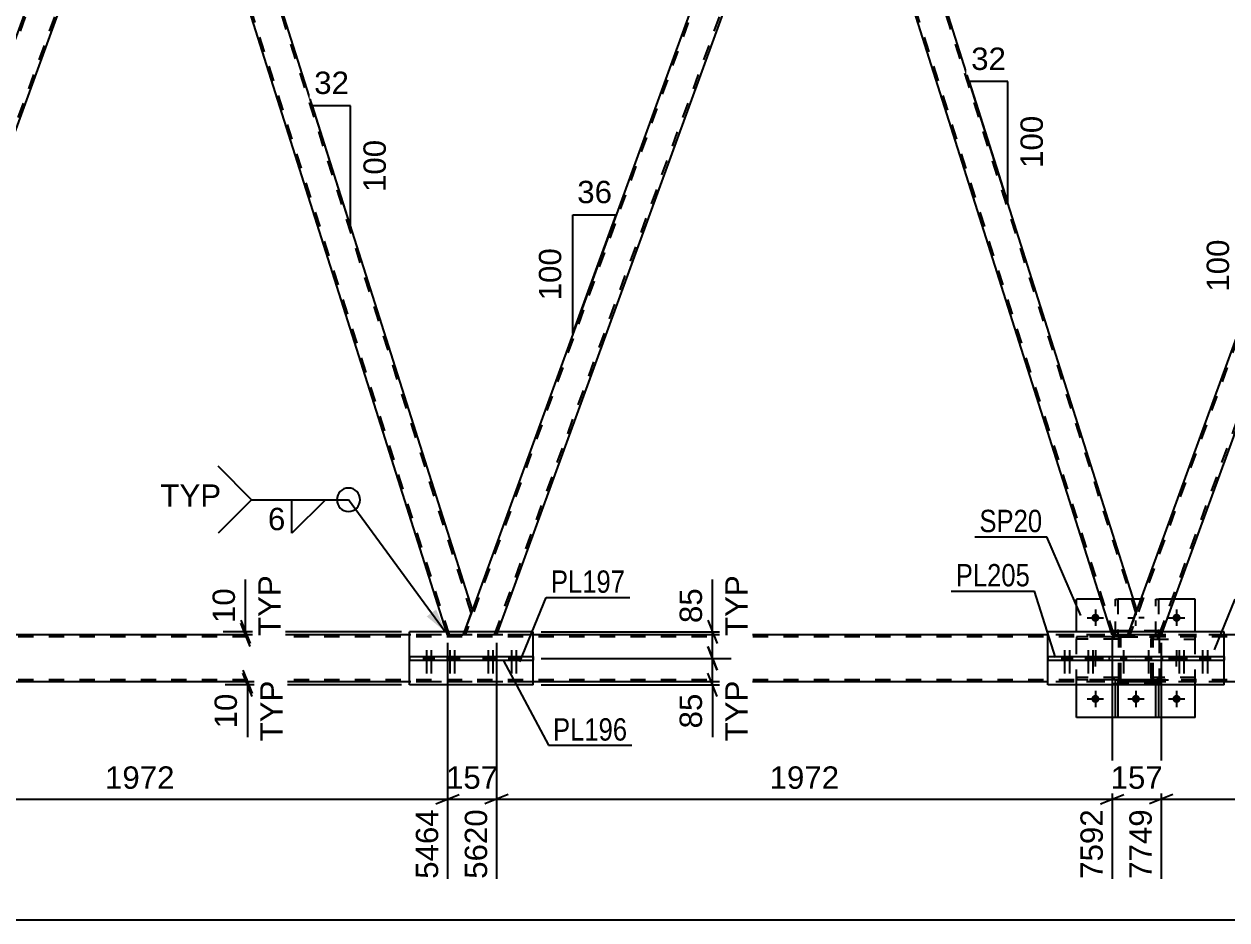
# Model space of a CAD drawing. Header units: millimetres. Extents: x -109 to 732, y -404 to 190.
# Drawn here: x 84.6 to 238.7, y -158.5 to -43.7 of the extents above; entities that cross this region are included whole.
import ezdxf

# ---------------------------------------------------------------- set-up
doc = ezdxf.new("R2010")
doc.units = ezdxf.units.MM
doc.linetypes.add('DXK_LINE_DOT2', pattern=[3.9198, 1.9599, -1.9599])
doc.linetypes.add('DXK_LINE_DOT3', pattern=[5.9187, 2.979, -0.9799, 0.9799, -0.9799])
doc.styles.add('Arial', font='ARIAL.TTF', dxfattribs={"height": 0.2})
doc.styles.add('Arial Narrow', font='ARIALN.TTF', dxfattribs={"height": 0.2})

# ---------------------------------------------------------------- blocks, each defined once
blk = doc.blocks.new('Part-717262461-4934 - 4623')
at = {"color": 7, "linetype": 'DXK_LINE_DOT2'}
for p, q in [((184.43, -3), (141.12, -122)), ((144.86, -122), (188.18, -3)), ((184.03, -3.4), (184.17, -3)), ((184.17, -3), (188.43, -3)), ((188.43, -3), (187.26, -6.21)), ((142.03, -118.79), (140.86, -122)), ((145.26, -121.6), (145.12, -122)), ((145.12, -122), (140.86, -122))]:
    blk.add_line(p, q, dxfattribs=at)
at = {"color": 2, "linetype": 'Continuous'}
for p, q in [((184.03, -3.4), (142.03, -118.79)), ((187.26, -6.21), (145.26, -121.6))]:
    blk.add_line(p, q, dxfattribs=at)
blk = doc.blocks.new('Part-717262461-4670 - 4623')
at = {"color": 2, "linetype": 'Continuous'}
for p, q in [((149.83, -121.6), (133.97, -121.6)), ((133.97, -124.76), (133.97, -121.6)), ((149.83, -124.76), (149.83, -121.6)), ((133.97, -128.4), (133.97, -125.24)), ((149.83, -128.4), (149.83, -125.24)), ((149.83, -128.4), (133.97, -128.4))]:
    blk.add_line(p, q, dxfattribs=at)
at = {"color": 7, "linetype": 'DXK_LINE_DOT2'}
for p, q in [((133.97, -125.24), (133.97, -124.76)), ((149.83, -125.24), (149.83, -124.76))]:
    blk.add_line(p, q, dxfattribs=at)
blk = doc.blocks.new('Part-717262461-4765 - 4623')
at = {"color": 7, "linetype": 'DXK_LINE_DOT2'}
for p, q in [((618.92, -122.24), (-44.3, -122.24)), ((618.92, -122), (-36.3, -122)), ((149.83, -122), (133.97, -122)), ((238.34, -122), (215.73, -122)), ((618.92, -127.76), (-44.3, -127.76)), ((618.92, -128), (-36.3, -128)), ((149.83, -128), (133.97, -128)), ((238.34, -128), (215.73, -128))]:
    blk.add_line(p, q, dxfattribs=at)
at = {"color": 2, "linetype": 'Continuous'}
for p, q in [((133.97, -122), (68.07, -122)), ((215.73, -122), (149.83, -122)), ((304.24, -122), (238.34, -122)), ((133.97, -128), (68.07, -128)), ((215.73, -128), (149.83, -128)), ((304.24, -128), (238.34, -128))]:
    blk.add_line(p, q, dxfattribs=at)
blk = doc.blocks.new('Bolt-717262461-4789 - 4623')
at = {"linetype": 'Continuous'}
for points in [[(136.5, -124.76), (135.78, -124.76), (135.78, -125.24), (136.5, -125.24)], [(137.1, -124.76), (136.38, -124.76), (136.38, -125.24), (137.1, -125.24)], [(139.51, -124.76), (138.79, -124.76), (138.79, -125.24), (139.51, -125.24)], [(140.11, -124.76), (139.39, -124.76), (139.39, -125.24), (140.11, -125.24)]]:
    blk.add_hatch(color=1, dxfattribs=at).paths.add_polyline_path(points)
at = {"color": 1, "linetype": 'Continuous'}
for p, q in [((135.78, -124.76), (135.78, -125.24)), ((136.14, -123.96), (136.14, -126.96)), ((136.38, -124.76), (136.38, -125.24)), ((136.5, -124.76), (136.5, -125.24)), ((136.74, -123.96), (136.74, -126.96)), ((137.1, -124.76), (137.1, -125.24)), ((138.79, -124.76), (138.79, -125.24)), ((139.15, -123.96), (139.15, -126.96)), ((139.39, -124.76), (139.39, -125.24)), ((139.51, -124.76), (139.51, -125.24)), ((139.75, -123.96), (139.75, -126.96)), ((140.11, -124.76), (140.11, -125.24))]:
    blk.add_line(p, q, dxfattribs=at)
blk = doc.blocks.new('Bolt-717262461-4891 - 4623')
at = {"linetype": 'Continuous'}
for points in [[(222.35, -119.8, -1), (221.31, -119.8, -1)], [(232.75, -119.8, -1), (231.71, -119.8, -1)], [(222.35, -130.2, -1), (221.31, -130.2, -1)], [(227.55, -130.2, -1), (226.51, -130.2, -1)], [(232.75, -130.2, -1), (231.71, -130.2, -1)]]:
    blk.add_hatch(color=1, dxfattribs=at).paths.add_polyline_path(points)
at = {"color": 1, "linetype": 'Continuous'}
for p, q in [((220.79, -119.8), (222.87, -119.8)), ((221.83, -118.76), (221.83, -120.84)), ((225.99, -119.8), (226.69, -119.8)), ((227.03, -118.76), (227.03, -119.45)), ((227.03, -120.84), (227.03, -120.15)), ((228.07, -119.8), (227.38, -119.8)), ((231.19, -119.8), (233.27, -119.8)), ((232.23, -118.76), (232.23, -120.84)), ((221.83, -123.96), (221.83, -124.65)), ((232.23, -123.96), (232.23, -124.65)), ((220.79, -125), (221.49, -125)), ((221.83, -126.04), (221.83, -125.35)), ((222.87, -125), (222.18, -125)), ((231.19, -125), (231.89, -125)), ((232.23, -126.04), (232.23, -125.35)), ((233.27, -125), (232.58, -125)), ((221.83, -129.16), (221.83, -131.24)), ((227.03, -129.16), (227.03, -131.24)), ((232.23, -129.16), (232.23, -131.24)), ((220.79, -130.2), (222.87, -130.2)), ((225.99, -130.2), (228.07, -130.2)), ((231.19, -130.2), (233.27, -130.2))]:
    blk.add_line(p, q, dxfattribs=at)
blk = doc.blocks.new('Part-717262461-4919 - 4623')
at = {"color": 7, "linetype": 'DXK_LINE_DOT2'}
for p, q in [((188.43, -3), (188.29, -3.4)), ((190.44, -3), (188.43, -3)), ((227.03, -119.16), (190.19, -3)), ((190.57, -3.4), (190.44, -3)), ((224.24, -122), (187.4, -5.84)), ((223.98, -122), (223.86, -121.6)), ((226, -122), (226.14, -121.6)), ((223.98, -122), (226, -122))]:
    blk.add_line(p, q, dxfattribs=at)
at = {"color": 2, "linetype": 'Continuous'}
for p, q in [((188.29, -3.4), (187.26, -6.21)), ((227.16, -118.79), (190.57, -3.4)), ((223.86, -121.6), (187.26, -6.21)), ((226.14, -121.6), (227.16, -118.79))]:
    blk.add_line(p, q, dxfattribs=at)
blk = doc.blocks.new('Part-717262461-4929 - 4623')
at = {"color": 7, "linetype": 'DXK_LINE_DOT2'}
for p, q in [((55.98, -122), (99.3, -3)), ((59.73, -122), (103.04, -3)), ((98.89, -3.4), (99.04, -3)), ((103.3, -3), (99.04, -3)), ((102.13, -6.21), (103.3, -3)), ((55.73, -122), (56.89, -118.79)), ((59.98, -122), (60.13, -121.6)), ((59.98, -122), (55.73, -122))]:
    blk.add_line(p, q, dxfattribs=at)
at = {"color": 2, "linetype": 'Continuous'}
for p, q in [((56.89, -118.79), (98.89, -3.4)), ((60.13, -121.6), (102.13, -6.21))]:
    blk.add_line(p, q, dxfattribs=at)
blk = doc.blocks.new('Part-717262461-5002 - 4623')
at = {"color": 2, "linetype": 'Continuous'}
for p, q in [((238.34, -121.6), (215.73, -121.6)), ((215.73, -124.76), (215.73, -121.6)), ((238.34, -124.76), (238.34, -121.6)), ((215.73, -128.4), (215.73, -125.24)), ((238.34, -128.4), (238.34, -125.24)), ((238.34, -128.4), (215.73, -128.4))]:
    blk.add_line(p, q, dxfattribs=at)
at = {"color": 7, "linetype": 'DXK_LINE_DOT2'}
for p, q in [((215.73, -125.24), (215.73, -124.76)), ((238.34, -125.24), (238.34, -124.76))]:
    blk.add_line(p, q, dxfattribs=at)
blk = doc.blocks.new('Part-717262461-5003 - 4623')
at = {"color": 7, "linetype": 'DXK_LINE_DOT2'}
for p, q in [((230.03, -121.46), (224.03, -121.46)), ((224.03, -128.26), (224.03, -121.46)), ((230.03, -128.26), (230.03, -121.46)), ((230.03, -128.26), (224.03, -128.26))]:
    blk.add_line(p, q, dxfattribs=at)
blk = doc.blocks.new('Part-717262461-5004 - 4623')
at = {"color": 7, "linetype": 'DXK_LINE_DOT2'}
for p, q in [((224.83, -122.48), (224.87, -122.3)), ((224.87, -122.3), (224.83, -122.48)), ((224.83, -127.52), (224.83, -122.48)), ((225.07, -122.48), (225.09, -122.39)), ((225.07, -127.52), (225.07, -122.48)), ((225.09, -122.39), (225.14, -122.31)), ((225.13, -122.04), (225.31, -122)), ((225.31, -122), (225.13, -122.04)), ((225.14, -122.31), (225.22, -122.26)), ((225.22, -122.26), (225.31, -122.24)), ((228.75, -122), (225.31, -122)), ((225.31, -122.24), (228.75, -122.24)), ((228.75, -122), (228.94, -122.04)), ((228.94, -122.04), (228.75, -122)), ((228.75, -122.24), (228.84, -122.26)), ((228.84, -122.26), (228.92, -122.31)), ((228.92, -122.31), (228.97, -122.39)), ((228.97, -122.39), (228.99, -122.48)), ((228.99, -127.52), (228.99, -122.48)), ((229.2, -122.3), (229.23, -122.48)), ((229.23, -122.48), (229.2, -122.3)), ((229.23, -127.52), (229.23, -122.48)), ((224.87, -127.7), (224.83, -127.52)), ((224.83, -127.52), (224.87, -127.7)), ((225.09, -127.61), (225.07, -127.52)), ((225.14, -127.69), (225.09, -127.61)), ((225.22, -127.74), (225.14, -127.69)), ((225.31, -127.76), (225.22, -127.74)), ((228.75, -127.76), (225.31, -127.76)), ((228.84, -127.74), (228.75, -127.76)), ((228.92, -127.69), (228.84, -127.74)), ((228.97, -127.61), (228.92, -127.69)), ((228.99, -127.52), (228.97, -127.61)), ((229.23, -127.52), (229.2, -127.7)), ((229.2, -127.7), (229.23, -127.52)), ((225.31, -128), (225.13, -127.96)), ((225.13, -127.96), (225.31, -128)), ((228.75, -128), (225.31, -128)), ((228.94, -127.96), (228.75, -128)), ((228.75, -128), (228.94, -127.96))]:
    blk.add_line(p, q, dxfattribs=at)
at = {"color": 7, "linetype": 'DXK_LINE_DOT3'}
blk.add_line((227.03, -125), (227.03, -125), dxfattribs=at)
at = {"color": 7, "linetype": 'DXK_LINE_DOT2'}
for centre, start, end in [((225.31, -122.48), 112.5, 157.5), ((225.31, -122.48), 112.5, 157.5), ((228.75, -122.48), 22.5, 67.5), ((228.75, -122.48), 22.5, 67.5), ((225.31, -127.52), 202.5, 247.5), ((225.31, -127.52), 202.5, 247.5), ((228.75, -127.52), 292.5, 337.5), ((228.75, -127.52), 292.5, 337.5)]:
    blk.add_arc(centre, 0.48, start, end, dxfattribs=at)
blk = doc.blocks.new('Part-717262461-5005 - 4623')
at = {"color": 7, "linetype": 'DXK_LINE_DOT2'}
for p, q in [((224.39, -128.4), (224.39, -127.76)), ((224.39, -127.76), (224.71, -127.76)), ((224.71, -127.76), (224.71, -128.4)), ((224.39, -128.36), (224.71, -128.36))]:
    blk.add_line(p, q, dxfattribs=at)
at = {"color": 2, "linetype": 'Continuous'}
for p, q in [((224.39, -132.6), (224.39, -128.4)), ((224.71, -128.4), (224.71, -132.6)), ((224.71, -132.6), (224.39, -132.6))]:
    blk.add_line(p, q, dxfattribs=at)
blk = doc.blocks.new('Bolt-717262461-5175 - 4623')
at = {"linetype": 'Continuous'}
for points in [[(144.4, -124.76), (143.68, -124.76), (143.68, -125.24), (144.4, -125.24)], [(145.01, -124.76), (144.29, -124.76), (144.29, -125.24), (145.01, -125.24)], [(147.42, -124.76), (146.7, -124.76), (146.7, -125.24), (147.42, -125.24)], [(148.02, -124.76), (147.3, -124.76), (147.3, -125.24), (148.02, -125.24)]]:
    blk.add_hatch(color=1, dxfattribs=at).paths.add_polyline_path(points)
at = {"color": 1, "linetype": 'Continuous'}
for p, q in [((143.68, -124.76), (143.68, -125.24)), ((144.04, -123.96), (144.04, -126.96)), ((144.29, -124.76), (144.29, -125.24)), ((144.4, -124.76), (144.4, -125.24)), ((144.65, -123.96), (144.65, -126.96)), ((145.01, -124.76), (145.01, -125.24)), ((146.7, -124.76), (146.7, -125.24)), ((147.06, -123.96), (147.06, -126.96)), ((147.3, -124.76), (147.3, -125.24)), ((147.42, -124.76), (147.42, -125.24)), ((147.66, -123.96), (147.66, -126.96)), ((148.02, -124.76), (148.02, -125.24))]:
    blk.add_line(p, q, dxfattribs=at)
blk = doc.blocks.new('Bolt-717262461-5219 - 4623')
at = {"linetype": 'Continuous'}
for points in [[(225.79, -124.76), (225.07, -124.76), (225.07, -125.24), (225.79, -125.24)], [(225.79, -124.76), (225.07, -124.76), (225.07, -125.24), (225.79, -125.24)], [(228.99, -124.76), (228.27, -124.76), (228.27, -125.24), (228.99, -125.24)], [(228.99, -124.76), (228.27, -124.76), (228.27, -125.24), (228.99, -125.24)]]:
    blk.add_hatch(color=1, dxfattribs=at).paths.add_polyline_path(points)
at = {"color": 1, "linetype": 'Continuous'}
for p, q in [((225.07, -124.76), (225.07, -125.24)), ((225.07, -124.76), (225.07, -125.24)), ((225.43, -123.96), (225.43, -126.96)), ((225.43, -123.96), (225.43, -126.96)), ((225.79, -124.76), (225.79, -125.24)), ((225.79, -124.76), (225.79, -125.24)), ((228.27, -124.76), (228.27, -125.24)), ((228.27, -124.76), (228.27, -125.24)), ((228.63, -123.96), (228.63, -126.96)), ((228.63, -123.96), (228.63, -126.96)), ((228.99, -124.76), (228.99, -125.24)), ((228.99, -124.76), (228.99, -125.24))]:
    blk.add_line(p, q, dxfattribs=at)
blk = doc.blocks.new('Part-717262461-5022 - 4623')
at = {"color": 7, "linetype": 'DXK_LINE_DOT2'}
for p, q in [((234.63, -122.24), (229.23, -122.24)), ((229.23, -122.24), (229.23, -122.56)), ((229.23, -122.56), (234.63, -122.56)), ((229.83, -122.56), (229.83, -122.24)), ((234.63, -122.56), (234.63, -122.24))]:
    blk.add_line(p, q, dxfattribs=at)
blk = doc.blocks.new('Part-717262461-5027 - 4623')
at = {"color": 7, "linetype": 'DXK_LINE_DOT2'}
for p, q in [((229.59, -128.4), (229.59, -127.76)), ((229.59, -127.76), (229.91, -127.76)), ((229.91, -127.76), (229.91, -128.4)), ((229.59, -128.36), (229.91, -128.36))]:
    blk.add_line(p, q, dxfattribs=at)
at = {"color": 2, "linetype": 'Continuous'}
for p, q in [((229.59, -132.6), (229.59, -128.4)), ((229.91, -128.4), (229.91, -132.6)), ((229.91, -132.6), (229.59, -132.6))]:
    blk.add_line(p, q, dxfattribs=at)
blk = doc.blocks.new('Part-717262461-5086 - 4623')
at = {"color": 7, "linetype": 'DXK_LINE_DOT2'}
for p, q in [((224.39, -122.24), (224.39, -117.4)), ((224.39, -117.4), (224.71, -117.4)), ((224.71, -117.4), (224.71, -122.24)), ((224.39, -121.64), (224.71, -121.64)), ((224.71, -122.24), (224.39, -122.24))]:
    blk.add_line(p, q, dxfattribs=at)
blk = doc.blocks.new('Part-717262461-5087 - 4623')
at = {"color": 7, "linetype": 'DXK_LINE_DOT2'}
for p, q in [((229.59, -122.24), (229.59, -117.4)), ((229.59, -117.4), (229.91, -117.4)), ((229.91, -117.4), (229.91, -122.24)), ((229.59, -121.64), (229.91, -121.64)), ((229.91, -122.24), (229.59, -122.24))]:
    blk.add_line(p, q, dxfattribs=at)
blk = doc.blocks.new('Part-717262461-5088 - 4623')
at = {"color": 7, "linetype": 'DXK_LINE_DOT2'}
for p, q in [((224.83, -127.44), (219.43, -127.44)), ((219.43, -127.44), (219.43, -127.76)), ((224.83, -127.76), (219.43, -127.76)), ((224.23, -127.76), (224.23, -127.44)), ((224.83, -127.76), (224.83, -127.44))]:
    blk.add_line(p, q, dxfattribs=at)
blk = doc.blocks.new('Part-717262461-5089 - 4623')
at = {"color": 7, "linetype": 'DXK_LINE_DOT2'}
for p, q in [((224.83, -122.24), (219.43, -122.24)), ((219.43, -122.24), (219.43, -122.56)), ((224.83, -122.56), (219.43, -122.56)), ((224.23, -122.56), (224.23, -122.24)), ((224.83, -122.56), (224.83, -122.24))]:
    blk.add_line(p, q, dxfattribs=at)
blk = doc.blocks.new('Part-717262461-5090 - 4623')
at = {"color": 7, "linetype": 'DXK_LINE_DOT2'}
for p, q in [((234.63, -127.44), (229.23, -127.44)), ((229.23, -127.44), (229.23, -127.76)), ((229.23, -127.76), (234.63, -127.76)), ((229.83, -127.76), (229.83, -127.44)), ((234.63, -127.76), (234.63, -127.44))]:
    blk.add_line(p, q, dxfattribs=at)
blk = doc.blocks.new('Part-717262461-5111 - 4623')
at = {"color": 7, "linetype": 'DXK_LINE_DOT2'}
for p, q in [((103.3, -3), (103.15, -3.4)), ((105.31, -3), (103.3, -3)), ((141.89, -119.16), (105.06, -3)), ((105.44, -3.4), (105.31, -3)), ((139.1, -122), (102.27, -5.84)), ((138.85, -122), (138.72, -121.6)), ((140.86, -122), (141.01, -121.6)), ((138.85, -122), (140.86, -122))]:
    blk.add_line(p, q, dxfattribs=at)
at = {"color": 2, "linetype": 'Continuous'}
for p, q in [((103.15, -3.4), (102.13, -6.21)), ((142.03, -118.79), (105.44, -3.4)), ((138.72, -121.6), (102.13, -6.21)), ((141.01, -121.6), (142.03, -118.79))]:
    blk.add_line(p, q, dxfattribs=at)
blk = doc.blocks.new('Part-717262461-5116 - 4623')
at = {"color": 7, "linetype": 'DXK_LINE_DOT2'}
for p, q in [((269.56, -3), (226.25, -122)), ((230, -122), (273.31, -3)), ((269.16, -3.4), (269.31, -3)), ((269.31, -3), (273.57, -3)), ((273.57, -3), (272.4, -6.21)), ((227.16, -118.79), (226, -122)), ((230.4, -121.6), (230.25, -122)), ((230.25, -122), (226, -122))]:
    blk.add_line(p, q, dxfattribs=at)
at = {"color": 2, "linetype": 'Continuous'}
for p, q in [((269.16, -3.4), (227.16, -118.79)), ((272.4, -6.21), (230.4, -121.6))]:
    blk.add_line(p, q, dxfattribs=at)
blk = doc.blocks.new('Part-717262461-5180 - 4623')
at = {"color": 2, "linetype": 'Continuous'}
for p, q in [((133.97, -124.76), (149.83, -124.76)), ((133.97, -124.76), (133.97, -125.24)), ((140.38, -125.24), (140.38, -124.76)), ((143.42, -124.76), (143.42, -125.24)), ((149.83, -124.76), (149.83, -125.24)), ((133.97, -125.24), (149.83, -125.24))]:
    blk.add_line(p, q, dxfattribs=at)
blk = doc.blocks.new('Bolt-717262461-5218 - 4623')
at = {"linetype": 'Continuous'}
for points in [[(232.91, -124.76), (232.19, -124.76), (232.19, -125.24), (232.91, -125.24)], [(233.52, -124.76), (232.8, -124.76), (232.8, -125.24), (233.52, -125.24)], [(235.93, -124.76), (235.21, -124.76), (235.21, -125.24), (235.93, -125.24)], [(236.53, -124.76), (235.81, -124.76), (235.81, -125.24), (236.53, -125.24)]]:
    blk.add_hatch(color=1, dxfattribs=at).paths.add_polyline_path(points)
at = {"color": 1, "linetype": 'Continuous'}
for p, q in [((232.19, -124.76), (232.19, -125.24)), ((232.55, -123.96), (232.55, -126.96)), ((232.8, -124.76), (232.8, -125.24)), ((232.91, -124.76), (232.91, -125.24)), ((233.16, -123.96), (233.16, -126.96)), ((233.52, -124.76), (233.52, -125.24)), ((235.21, -124.76), (235.21, -125.24)), ((235.57, -123.96), (235.57, -126.96)), ((235.81, -124.76), (235.81, -125.24)), ((235.93, -124.76), (235.93, -125.24)), ((236.17, -123.96), (236.17, -126.96)), ((236.53, -124.76), (236.53, -125.24))]:
    blk.add_line(p, q, dxfattribs=at)
blk = doc.blocks.new('Bolt-717262461-5220 - 4623')
at = {"linetype": 'Continuous'}
for points in [[(218.25, -124.76), (217.53, -124.76), (217.53, -125.24), (218.25, -125.24)], [(218.86, -124.76), (218.14, -124.76), (218.14, -125.24), (218.86, -125.24)], [(221.27, -124.76), (220.55, -124.76), (220.55, -125.24), (221.27, -125.24)], [(221.87, -124.76), (221.15, -124.76), (221.15, -125.24), (221.87, -125.24)]]:
    blk.add_hatch(color=1, dxfattribs=at).paths.add_polyline_path(points)
at = {"color": 1, "linetype": 'Continuous'}
for p, q in [((217.53, -124.76), (217.53, -125.24)), ((217.89, -123.96), (217.89, -126.96)), ((218.14, -124.76), (218.14, -125.24)), ((218.25, -124.76), (218.25, -125.24)), ((218.5, -123.96), (218.5, -126.96)), ((218.86, -124.76), (218.86, -125.24)), ((220.55, -124.76), (220.55, -125.24)), ((220.91, -123.96), (220.91, -126.96)), ((221.15, -124.76), (221.15, -125.24)), ((221.27, -124.76), (221.27, -125.24)), ((221.51, -123.96), (221.51, -126.96)), ((221.87, -124.76), (221.87, -125.24))]:
    blk.add_line(p, q, dxfattribs=at)
blk = doc.blocks.new('Part-717262461-5225 - 4623')
at = {"color": 2, "linetype": 'Continuous'}
for p, q in [((215.73, -124.76), (238.34, -124.76)), ((215.73, -124.76), (215.73, -125.24)), ((222.14, -125.24), (222.14, -124.76)), ((223.63, -125.24), (223.63, -124.76)), ((230.43, -125.24), (230.43, -124.76)), ((231.93, -124.76), (231.93, -125.24)), ((238.34, -124.76), (238.34, -125.24)), ((215.73, -125.24), (238.34, -125.24))]:
    blk.add_line(p, q, dxfattribs=at)
blk = doc.blocks.new('Part-717262461-5237 - 4623')
at = {"color": 2, "linetype": 'Continuous'}
for p, q in [((222.52, -117.4), (219.43, -117.4)), ((219.43, -121.6), (219.43, -117.4)), ((227.67, -117.4), (226.72, -117.4)), ((234.63, -117.4), (231.93, -117.4)), ((234.63, -121.6), (234.63, -117.4)), ((219.43, -132.6), (219.43, -128.4)), ((234.63, -132.6), (234.63, -128.4)), ((234.63, -132.6), (219.43, -132.6))]:
    blk.add_line(p, q, dxfattribs=at)
at = {"color": 7, "linetype": 'DXK_LINE_DOT2'}
for p, q in [((226.72, -117.4), (222.52, -117.4)), ((231.93, -117.4), (227.67, -117.4)), ((219.43, -128.4), (219.43, -121.6)), ((234.63, -128.4), (234.63, -121.6))]:
    blk.add_line(p, q, dxfattribs=at)
blk = doc.blocks.new('StraightDimension-717262461-5696 - 4623')
at = {"color": 7, "linetype": 'Continuous'}
for p, q in [((138.85, -123), (138.85, -153.25)), ((145.12, -123), (145.12, -153.25)), ((137.35, -143.66), (140.35, -142.46)), ((138.85, -143.06), (145.12, -143.06)), ((146.62, -142.46), (143.62, -143.66))]:
    blk.add_line(p, q, dxfattribs=at)
at = {"color": 0}
blk.add_wipeout([(145.92, -142.31), (145.92, -138.11), (138.05, -138.11), (138.05, -142.31)], dxfattribs=at)
at = {"color": 0, "linetype": 'Continuous'}
blk.add_wipeout([(144.52, -143.76), (140.32, -143.76), (140.32, -153.85), (144.52, -153.85)], dxfattribs=at)
at = {"color": 3, "style": 'Arial'}
blk.add_text('157', height=2.865, dxfattribs=at).set_placement((138.65, -141.71))
at = {"color": 3, "linetype": 'Continuous', "style": 'Arial'}
blk.add_text('5620', height=2.865, rotation=90.0002, dxfattribs=at).set_placement((143.92, -153.25))
blk = doc.blocks.new('AngleDimension-717262461-6006 - 4623')
at = {"color": 7, "linetype": 'Continuous'}
for p, q in [((125.88, -67.86), (121.54, -54.19)), ((126.44, -54.19), (121.54, -54.19)), ((126.44, -69.63), (121.54, -54.19)), ((126.44, -69.63), (126.44, -54.19))]:
    blk.add_line(p, q, dxfattribs=at)
at = {"color": 0}
for points in [[(126.82, -53.29), (126.82, -49.09), (121.17, -49.09), (121.17, -53.29)], [(131.54, -57.98), (127.34, -57.98), (127.34, -65.85), (131.54, -65.85)]]:
    blk.add_wipeout(points, dxfattribs=at)
at = {"color": 3, "style": 'Arial'}
blk.add_text('32', height=2.865, dxfattribs=at).set_placement((121.77, -52.69))
blk.add_text('100', height=2.865, rotation=90.0002, dxfattribs=at).set_placement((130.94, -65.25))
blk = doc.blocks.new('StraightDimension-717262461-5888 - 4623')
at = {"color": 7, "linetype": 'Continuous'}
for p, q in [((59.98, -123), (59.98, -153.25)), ((138.85, -123), (138.85, -153.25)), ((61.48, -142.46), (58.48, -143.66)), ((59.98, -143.06), (138.85, -143.06)), ((137.35, -143.66), (140.35, -142.46))]:
    blk.add_line(p, q, dxfattribs=at)
at = {"color": 0}
blk.add_wipeout([(104.46, -142.31), (104.46, -138.11), (94.37, -138.11), (94.37, -142.31)], dxfattribs=at)
at = {"color": 0, "linetype": 'Continuous'}
blk.add_wipeout([(138.25, -143.76), (134.05, -143.76), (134.05, -153.85), (138.25, -153.85)], dxfattribs=at)
at = {"color": 3, "style": 'Arial'}
blk.add_text('1972', height=2.865, dxfattribs=at).set_placement((94.97, -141.71))
at = {"color": 3, "linetype": 'Continuous', "style": 'Arial'}
blk.add_text('5464', height=2.865, rotation=90.0002, dxfattribs=at).set_placement((137.65, -153.25))
blk = doc.blocks.new('StraightDimension-717262461-6181 - 4623')
at = {"color": 7, "linetype": 'Continuous'}
for p, q in [((112.37, -120.1), (113.57, -123.1)), ((132.97, -121.6), (110.12, -121.6)), ((113.57, -123.5), (112.37, -120.5)), ((112.97, -122), (112.97, -121.6)), ((132.97, -122), (110.12, -122))]:
    blk.add_line(p, q, dxfattribs=at)
at = {"color": 0, "linetype": 'Continuous'}
blk.add_wipeout([(118.07, -113.77), (113.87, -113.77), (113.87, -122.74), (118.07, -122.74)], dxfattribs=at)
at = {"color": 0}
blk.add_wipeout([(112.22, -115.43), (108.02, -115.43), (108.02, -121.08), (112.22, -121.08)], dxfattribs=at)
at = {"color": 7, "linetype": 'Continuous'}
blk.add_line((112.97, -121.6), (112.97, -114.91), dxfattribs=at)
blk.add_line((112.97, -121.6), (112.97, -114.91), dxfattribs=at)
at = {"color": 3, "linetype": 'Continuous', "style": 'Arial'}
blk.add_text('TYP', height=2.865, rotation=90.0002, dxfattribs=at).set_placement((117.47, -122.14))
at = {"color": 3, "style": 'Arial'}
blk.add_text('10', height=2.865, rotation=90.0002, dxfattribs=at).set_placement((111.62, -120.48))
blk = doc.blocks.new('AngleDimension-717262461-6700 - 4623')
at = {"color": 7, "linetype": 'Continuous'}
for p, q in [((209.75, -63.87), (205.7, -51.11)), ((210.6, -51.11), (205.7, -51.11)), ((210.6, -66.55), (205.7, -51.11)), ((210.6, -66.55), (210.6, -51.11))]:
    blk.add_line(p, q, dxfattribs=at)
at = {"color": 0}
for points in [[(210.97, -50.21), (210.97, -46.01), (205.32, -46.01), (205.32, -50.21)], [(215.7, -54.89), (211.5, -54.89), (211.5, -62.76), (215.7, -62.76)]]:
    blk.add_wipeout(points, dxfattribs=at)
at = {"color": 3, "style": 'Arial'}
blk.add_text('32', height=2.865, dxfattribs=at).set_placement((205.92, -49.61))
blk.add_text('100', height=2.865, rotation=90.0002, dxfattribs=at).set_placement((215.1, -62.16))
blk = doc.blocks.new('StraightDimension-717262461-6215 - 4623')
at = {"color": 7, "linetype": 'Continuous'}
for p, q in [((172.19, -123.5), (173.39, -126.5)), ((150.83, -125), (175.19, -125)), ((172.79, -128.4), (172.79, -125)), ((173.39, -129.9), (172.19, -126.9)), ((150.83, -128.4), (175.19, -128.4))]:
    blk.add_line(p, q, dxfattribs=at)
at = {"color": 0, "linetype": 'Continuous'}
blk.add_wipeout([(177.89, -127.26), (173.69, -127.26), (173.69, -136.24), (177.89, -136.24)], dxfattribs=at)
at = {"color": 0}
blk.add_wipeout([(172.04, -128.93), (167.84, -128.93), (167.84, -134.58), (172.04, -134.58)], dxfattribs=at)
at = {"color": 7, "linetype": 'Continuous'}
blk.add_line((172.79, -128.4), (172.79, -135.1), dxfattribs=at)
blk.add_line((172.79, -128.4), (172.79, -135.1), dxfattribs=at)
at = {"color": 3, "linetype": 'Continuous', "style": 'Arial'}
blk.add_text('TYP', height=2.865, rotation=90.0002, dxfattribs=at).set_placement((177.29, -135.64))
at = {"color": 3, "style": 'Arial'}
blk.add_text('85', height=2.865, rotation=90.0002, dxfattribs=at).set_placement((171.44, -133.98))
blk = doc.blocks.new('AngleDimension-717262461-5978 - 4623')
at = {"color": 7, "linetype": 'Continuous'}
for p, q in [((154.91, -68.18), (160.45, -68.18)), ((154.91, -83.4), (160.45, -68.18)), ((154.91, -83.4), (154.91, -68.18)), ((155.81, -80.93), (160.45, -68.18))]:
    blk.add_line(p, q, dxfattribs=at)
at = {"color": 0}
for points in [[(160.51, -67.28), (160.51, -63.08), (154.86, -63.08), (154.86, -67.28)], [(154.01, -71.85), (149.81, -71.85), (149.81, -79.73), (154.01, -79.73)]]:
    blk.add_wipeout(points, dxfattribs=at)
at = {"color": 3, "style": 'Arial'}
blk.add_text('36', height=2.865, dxfattribs=at).set_placement((155.46, -66.68))
blk.add_text('100', height=2.865, rotation=90.0002, dxfattribs=at).set_placement((153.41, -79.13))
blk = doc.blocks.new('AngleDimension-717262461-6686 - 4623')
at = {"color": 7, "linetype": 'Continuous'}
for p, q in [((240.45, -67.07), (245.99, -67.07)), ((240.45, -82.3), (245.99, -67.07)), ((240.45, -82.3), (240.45, -67.07)), ((241.95, -78.16), (245.99, -67.07))]:
    blk.add_line(p, q, dxfattribs=at)
at = {"color": 0}
for points in [[(246.04, -66.17), (246.04, -61.97), (240.39, -61.97), (240.39, -66.17)], [(239.55, -70.75), (235.35, -70.75), (235.35, -78.62), (239.55, -78.62)]]:
    blk.add_wipeout(points, dxfattribs=at)
at = {"color": 3, "style": 'Arial'}
blk.add_text('36', height=2.865, dxfattribs=at).set_placement((240.99, -65.57))
blk.add_text('100', height=2.865, rotation=90.0002, dxfattribs=at).set_placement((238.95, -78.02))
blk = doc.blocks.new('StraightDimension-717262461-6198 - 4623')
at = {"color": 7, "linetype": 'Continuous'}
for p, q in [((172.19, -120.1), (173.39, -123.1)), ((150.83, -121.6), (175.19, -121.6)), ((172.79, -125), (172.79, -121.6)), ((173.39, -126.5), (172.19, -123.5)), ((150.83, -125), (175.19, -125))]:
    blk.add_line(p, q, dxfattribs=at)
at = {"color": 0, "linetype": 'Continuous'}
blk.add_wipeout([(177.89, -113.77), (173.69, -113.77), (173.69, -122.74), (177.89, -122.74)], dxfattribs=at)
at = {"color": 0}
blk.add_wipeout([(172.04, -115.43), (167.84, -115.43), (167.84, -121.08), (172.04, -121.08)], dxfattribs=at)
at = {"color": 7, "linetype": 'Continuous'}
blk.add_line((172.79, -121.6), (172.79, -114.91), dxfattribs=at)
blk.add_line((172.79, -121.6), (172.79, -114.91), dxfattribs=at)
at = {"color": 3, "linetype": 'Continuous', "style": 'Arial'}
blk.add_text('TYP', height=2.865, rotation=90.0002, dxfattribs=at).set_placement((177.29, -122.14))
at = {"color": 3, "style": 'Arial'}
blk.add_text('85', height=2.865, rotation=90.0002, dxfattribs=at).set_placement((171.44, -120.48))
blk = doc.blocks.new('StraightDimension-717262461-5864 - 4623')
at = {"color": 7, "linetype": 'Continuous'}
for p, q in [((145.12, -123), (145.12, -153.25)), ((223.98, -123), (223.98, -153.25)), ((146.62, -142.46), (143.62, -143.66)), ((145.12, -143.06), (223.98, -143.06)), ((222.48, -143.66), (225.48, -142.46))]:
    blk.add_line(p, q, dxfattribs=at)
at = {"color": 0}
blk.add_wipeout([(189.6, -142.31), (189.6, -138.11), (179.5, -138.11), (179.5, -142.31)], dxfattribs=at)
at = {"color": 0, "linetype": 'Continuous'}
blk.add_wipeout([(223.38, -143.76), (219.18, -143.76), (219.18, -153.85), (223.38, -153.85)], dxfattribs=at)
at = {"color": 3, "style": 'Arial'}
blk.add_text('1972', height=2.865, dxfattribs=at).set_placement((180.1, -141.71))
at = {"color": 3, "linetype": 'Continuous', "style": 'Arial'}
blk.add_text('7592', height=2.865, rotation=90.0002, dxfattribs=at).set_placement((222.78, -153.25))
blk = doc.blocks.new('StraightDimension-717262461-5405 - 4623')
at = {"color": 7, "linetype": 'Continuous'}
for p, q in [((112.62, -126.5), (113.82, -129.5)), ((113.82, -129.9), (112.62, -126.9)), ((132.97, -128), (110.37, -128)), ((132.97, -128.4), (110.37, -128.4)), ((113.22, -128.4), (113.22, -128))]:
    blk.add_line(p, q, dxfattribs=at)
at = {"color": 0, "linetype": 'Continuous'}
blk.add_wipeout([(118.32, -127.26), (114.12, -127.26), (114.12, -136.24), (118.32, -136.24)], dxfattribs=at)
at = {"color": 0}
blk.add_wipeout([(112.47, -128.93), (108.27, -128.93), (108.27, -134.58), (112.47, -134.58)], dxfattribs=at)
at = {"color": 7, "linetype": 'Continuous'}
blk.add_line((113.22, -128.4), (113.22, -135.1), dxfattribs=at)
blk.add_line((113.22, -128.4), (113.22, -135.1), dxfattribs=at)
at = {"color": 3, "linetype": 'Continuous', "style": 'Arial'}
blk.add_text('TYP', height=2.865, rotation=90.0002, dxfattribs=at).set_placement((117.72, -135.64))
at = {"color": 3, "style": 'Arial'}
blk.add_text('10', height=2.865, rotation=90.0002, dxfattribs=at).set_placement((111.87, -133.98))
blk = doc.blocks.new('StraightDimension-717262461-5672 - 4623')
at = {"color": 7, "linetype": 'Continuous'}
for p, q in [((230.25, -123), (230.25, -153.25)), ((309.12, -123), (309.12, -153.25)), ((231.75, -142.46), (228.75, -143.66)), ((230.25, -143.06), (309.12, -143.06)), ((307.62, -143.66), (310.62, -142.46))]:
    blk.add_line(p, q, dxfattribs=at)
at = {"color": 0}
blk.add_wipeout([(274.73, -142.31), (274.73, -138.11), (264.64, -138.11), (264.64, -142.31)], dxfattribs=at)
at = {"color": 0, "linetype": 'Continuous'}
blk.add_wipeout([(308.52, -143.76), (304.32, -143.76), (304.32, -153.85), (308.52, -153.85)], dxfattribs=at)
at = {"color": 3, "style": 'Arial'}
blk.add_text('1972', height=2.865, dxfattribs=at).set_placement((265.24, -141.71))
at = {"color": 3, "linetype": 'Continuous', "style": 'Arial'}
blk.add_text('9720', height=2.865, rotation=90.0002, dxfattribs=at).set_placement((307.92, -153.25))
blk = doc.blocks.new('StraightDimension-717262461-5840 - 4623')
at = {"color": 7, "linetype": 'Continuous'}
for p, q in [((223.98, -123), (223.98, -153.25)), ((230.25, -123), (230.25, -153.25)), ((222.48, -143.66), (225.48, -142.46)), ((223.98, -143.06), (230.25, -143.06)), ((231.75, -142.46), (228.75, -143.66))]:
    blk.add_line(p, q, dxfattribs=at)
at = {"color": 0}
blk.add_wipeout([(231.05, -142.31), (231.05, -138.11), (223.18, -138.11), (223.18, -142.31)], dxfattribs=at)
at = {"color": 0, "linetype": 'Continuous'}
blk.add_wipeout([(229.65, -143.76), (225.45, -143.76), (225.45, -153.85), (229.65, -153.85)], dxfattribs=at)
at = {"color": 3, "style": 'Arial'}
blk.add_text('157', height=2.865, dxfattribs=at).set_placement((223.78, -141.71))
at = {"color": 3, "linetype": 'Continuous', "style": 'Arial'}
blk.add_text('7749', height=2.865, rotation=90.0002, dxfattribs=at).set_placement((229.05, -153.25))
blk = doc.blocks.new('StraightDimension-717262461-6647 - 4623')
at = {"color": 7, "linetype": 'Continuous'}
blk.add_line((-57.2, -158.52), (649.32, -158.52), dxfattribs=at)
blk = doc.blocks.new('Mark-717262461-5352 - 4623')
at = {"color": 0, "linetype": 'Continuous'}
blk.add_wipeout([(161.59, -116.6), (161.59, -113.6), (152.09, -113.6), (152.09, -116.6)], dxfattribs=at)
blk.add_wipeout([(161.59, -116.6), (161.59, -113.6), (152.09, -113.6), (152.09, -116.6)], dxfattribs=at)
at = {"color": 30, "linetype": 'Continuous'}
for p, q in [((148.09, -125.46), (151.49, -117.2)), ((151.49, -117.2), (162.19, -117.2))]:
    blk.add_line(p, q, dxfattribs=at)
at = {"color": 3, "linetype": 'Continuous', "style": 'Arial Narrow'}
blk.add_text('PL197', height=2.863, dxfattribs=at).set_placement((152.09, -116.6))
blk = doc.blocks.new('Mark-717262461-4998 - 4623')
at = {"color": 0}
blk.add_wipeout([(249.85, -116.8), (249.85, -113.8), (240.35, -113.8), (240.35, -116.8)], dxfattribs=at)
blk.add_wipeout([(249.85, -116.8), (249.85, -113.8), (240.35, -113.8), (240.35, -116.8)], dxfattribs=at)
at = {"color": 30, "linetype": 'Continuous'}
for p, q in [((237.1, -123.89), (239.75, -117.4)), ((239.75, -117.4), (250.45, -117.4))]:
    blk.add_line(p, q, dxfattribs=at)
at = {"color": 3, "style": 'Arial Narrow'}
blk.add_text('PL206', height=2.863, dxfattribs=at).set_placement((240.35, -116.8))
blk = doc.blocks.new('Mark-717262461-5221 - 4623')
at = {"color": 0}
blk.add_wipeout([(213.45, -115.78), (213.45, -112.78), (203.95, -112.78), (203.95, -115.78)], dxfattribs=at)
blk.add_wipeout([(213.45, -115.78), (213.45, -112.78), (203.95, -112.78), (203.95, -115.78)], dxfattribs=at)
at = {"color": 30, "linetype": 'Continuous'}
for p in [(203.35, -116.38), (216.72, -124.91)]:
    blk.add_line(p, (214.05, -116.38), dxfattribs=at)
at = {"color": 3, "style": 'Arial Narrow'}
blk.add_text('PL205', height=2.863, dxfattribs=at).set_placement((203.95, -115.78))
blk = doc.blocks.new('Mark-717262461-5233 - 4623')
at = {"color": 0}
blk.add_wipeout([(215.02, -108.83), (215.02, -105.83), (206.98, -105.83), (206.98, -108.83)], dxfattribs=at)
blk.add_wipeout([(215.02, -108.83), (215.02, -105.83), (206.98, -105.83), (206.98, -108.83)], dxfattribs=at)
at = {"color": 30, "linetype": 'Continuous'}
for p in [(206.38, -109.43), (219.97, -119.49)]:
    blk.add_line(p, (215.62, -109.43), dxfattribs=at)
at = {"color": 3, "style": 'Arial Narrow'}
blk.add_text('SP20', height=2.863, dxfattribs=at).set_placement((206.98, -108.83))
blk = doc.blocks.new('Mark-717262461-5176 - 4623')
at = {"color": 0}
blk.add_wipeout([(161.86, -135.54), (161.86, -132.54), (152.36, -132.54), (152.36, -135.54)], dxfattribs=at)
blk.add_wipeout([(161.86, -135.54), (161.86, -132.54), (152.36, -132.54), (152.36, -135.54)], dxfattribs=at)
at = {"color": 30, "linetype": 'Continuous'}
for p, q in [((145.96, -125.24), (151.76, -136.14)), ((151.76, -136.14), (162.46, -136.14))]:
    blk.add_line(p, q, dxfattribs=at)
at = {"color": 3, "style": 'Arial Narrow'}
blk.add_text('PL196', height=2.863, dxfattribs=at).set_placement((152.36, -135.54))
blk = doc.blocks.new('WeldMark-717262461-6812 - 4623')
at = {"linetype": 'Continuous'}
blk.add_hatch(color=30, dxfattribs=at).paths.add_polyline_path([(137.39, -118.74), (138.56, -121.6), (136.18, -119.63)])
at = {"color": 3, "linetype": 'Continuous'}
for q in [(109.45, -100.39), (109.45, -108.97)]:
    blk.add_line((113.74, -104.68), q, dxfattribs=at)
at = {"color": 30, "linetype": 'Continuous'}
blk.add_line((138.56, -121.6), (126.16, -104.68), dxfattribs=at)
at = {"color": 3, "linetype": 'Continuous'}
for start, end in [(90, 270), (270, 90)]:
    blk.add_arc((126.16, -104.68), 1.5, start, end, dxfattribs=at)
at = {"color": 0}
blk.add_wipeout([(118.26, -108.78), (118.26, -105.38), (115.64, -105.38), (115.64, -108.78)], dxfattribs=at)
at = {"color": 30, "linetype": 'Continuous'}
blk.add_line((113.74, -104.68), (126.16, -104.68), dxfattribs=at)
at = {"color": 3, "linetype": 'Continuous'}
for p, q in [((118.92, -104.68), (123.21, -104.68)), ((123.21, -104.68), (118.92, -108.97)), ((118.92, -108.97), (118.92, -104.68))]:
    blk.add_line(p, q, dxfattribs=at)
at = {"color": 3, "style": 'Arial'}
blk.add_text('6', height=2.87, dxfattribs=at).set_placement((115.84, -108.58))
at = {"color": 0, "linetype": 'Continuous'}
blk.add_wipeout([(109.84, -105.58), (109.84, -102.58), (102.07, -102.58), (102.07, -105.58)], dxfattribs=at)
blk.add_wipeout([(109.84, -105.58), (109.84, -102.58), (102.07, -102.58), (102.07, -105.58)], dxfattribs=at)
at = {"color": 3, "linetype": 'Continuous', "style": 'Arial'}
blk.add_text('TYP', height=2.865, dxfattribs=at).set_placement((102.07, -105.58))

msp = doc.modelspace()

# ---------------------------------------------------------------- block references
for name in ['Part-717262461-4929 - 4623', 'Part-717262461-5111 - 4623', 'Part-717262461-4934 - 4623', 'Part-717262461-4919 - 4623', 'Part-717262461-5116 - 4623', 'Part-717262461-5237 - 4623', 'Part-717262461-5086 - 4623', 'Part-717262461-5087 - 4623', 'Bolt-717262461-4891 - 4623', 'Part-717262461-4670 - 4623', 'Part-717262461-5002 - 4623', 'Part-717262461-5003 - 4623', 'Part-717262461-4765 - 4623', 'Part-717262461-5089 - 4623', 'Part-717262461-5004 - 4623', 'Part-717262461-5022 - 4623', 'Part-717262461-5180 - 4623', 'Bolt-717262461-4789 - 4623', 'Bolt-717262461-5175 - 4623', 'Part-717262461-5225 - 4623', 'Bolt-717262461-5220 - 4623', 'Bolt-717262461-5219 - 4623', 'Bolt-717262461-5218 - 4623', 'Part-717262461-5088 - 4623', 'Part-717262461-5005 - 4623', 'Part-717262461-5090 - 4623', 'Part-717262461-5027 - 4623']:
    msp.add_blockref(name, (0, 0))

# ---------------------------------------------------------------- next in the draw order: block references
for name in ['AngleDimension-717262461-6700 - 4623', 'AngleDimension-717262461-6006 - 4623', 'AngleDimension-717262461-5978 - 4623', 'AngleDimension-717262461-6686 - 4623', 'StraightDimension-717262461-5696 - 4623', 'StraightDimension-717262461-5672 - 4623', 'StraightDimension-717262461-6215 - 4623']:
    msp.add_blockref(name, (0, 0))

# ---------------------------------------------------------------- next in the draw order: block references
for name in ['StraightDimension-717262461-6198 - 4623', 'StraightDimension-717262461-5888 - 4623']:
    msp.add_blockref(name, (0, 0))

# ---------------------------------------------------------------- next in the draw order: block references
for name in ['StraightDimension-717262461-6181 - 4623', 'StraightDimension-717262461-5864 - 4623', 'StraightDimension-717262461-5405 - 4623']:
    msp.add_blockref(name, (0, 0))

# ---------------------------------------------------------------- next in the draw order: block references
msp.add_blockref('StraightDimension-717262461-5840 - 4623', (0, 0))

# ---------------------------------------------------------------- next in the draw order: block references
msp.add_blockref('StraightDimension-717262461-6647 - 4623', (0, 0))

# ---------------------------------------------------------------- next in the draw order: block references
for name in ['WeldMark-717262461-6812 - 4623', 'Mark-717262461-5352 - 4623', 'Mark-717262461-5221 - 4623', 'Mark-717262461-4998 - 4623']:
    msp.add_blockref(name, (0, 0))

# ---------------------------------------------------------------- next in the draw order: block references
for name in ['Mark-717262461-5233 - 4623', 'Mark-717262461-5176 - 4623']:
    msp.add_blockref(name, (0, 0))

doc.saveas('drawing.dxf')
